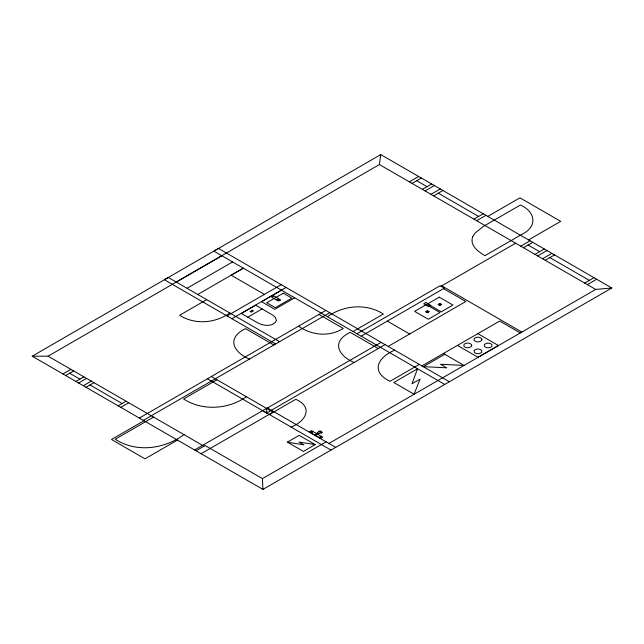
<?xml version="1.0" encoding="UTF-8"?>
<svg xmlns="http://www.w3.org/2000/svg" width="644" height="644" viewBox="0 0 644 644"><rect width="100%" height="100%" fill="white"/><g stroke="black" fill="none" stroke-linecap="round" stroke-linejoin="round"><path stroke-width="0.97" d="M32.2 356.204L48.091 356.188L379.388 164.55L380.757 154.592L611.8 287.981L262.913 489.408L32.2 356.204L380.757 154.592M414.1 394.233L420.041 379.131L411.975 383.784L417.505 368.803L393.782 382.504L414.132 394.249M176.247 282.056L221.85 255.765M187.122 288.214L232.589 261.963M197.861 294.413L243.327 268.162M243.319 268.218L231.196 275.213L264.402 294.389M62.951 373.963L70.921 369.366M65.64 375.516L73.601 370.92M409.359 181.85L418.664 176.472M206.692 299.629L179.628 315.254C194.971 325.051 215.217 323.312 229.819 312.984M412.039 183.395L421.345 178.026M75.912 381.449L83.881 376.853M78.6 382.995L86.562 378.398M422.359 189.352L431.665 183.983M83.326 385.724L91.287 381.127M425.04 190.906L434.354 185.536M86.006 387.277L93.976 382.681M430.973 194.327L440.279 188.958M433.662 195.881L442.967 190.503M227.066 315.938L281.227 284.672M231.896 318.732L286.057 287.457M281.5 290.203L261.593 301.698L274.787 309.313L294.694 297.818M247.811 317.178L257.061 322.483C262.768 325.936 273.032 327.466 276.485 320.43L275.318 317.371L272.758 315.117L255.684 305.2L241.371 313.467L247.811 317.178L262.124 308.919M118.134 405.825L126.095 401.228M120.822 407.37L128.784 402.774M473.968 219.145L483.274 213.776M476.649 220.699L485.954 215.329M487.798 216.392L519.958 197.821L560.715 221.351L528.555 239.922M139.37 418.077L325.832 310.424M143.306 420.355L329.768 312.694M143.982 420.741L111.501 439.498L144.989 458.834L177.47 440.077M216.972 379.751L183.596 399.014C202.723 411.17 228.024 409.495 246.402 396.744M153.578 417.087L115.195 439.248C136.415 452.949 164.228 449.142 183.999 434.652M327.426 316.719C343.679 305.167 366.251 303.091 383.365 314.031L353.065 331.523M356.945 333.761L440.118 285.743L444.336 288.182L361.163 336.2M441.027 286.266L515.619 243.199M520.755 246.169L530.06 240.792M523.443 247.715L532.749 242.345M194.585 449.963L267.397 407.926L335.717 447.379M381.135 342.35L266.664 408.441L266.664 412.989L385.072 344.621M534.979 254.38L544.285 249.003M196.034 450.792L205.138 445.535L262.446 478.621L262.913 489.408M537.668 255.926L546.973 250.556M201.089 453.714L273.088 412.152L211.361 376.515M269.401 414.527L295.797 399.288C313.813 407.362 305.618 421.514 291.08 427.044M388.171 346.416L465.813 301.505L443.531 288.641M542.546 258.751L551.852 253.374M545.235 260.297L554.54 254.919M394.675 350.167C378.02 357.211 369.978 371.62 390.023 381.304L419.308 364.391M287.385 442.162L299.186 435.352L315.19 444.593L303.388 451.404L287.385 442.162L303.871 444.867L298.993 442.05L315.19 444.593M421.917 365.897L499.696 321.066L520.296 332.956M423.293 366.686L444.771 354.289M310.464 432.559L312.686 431.319M314.473 434.877C316.912 434.281 320.004 428.365 322.209 432.494L318.522 433.654L315.439 435.433M584.672 283.062L593.969 277.693M319.448 437.751L321.638 436.487M587.352 284.616L596.658 279.238M262.446 478.621L326.114 441.856M328.891 443.466L595.692 289.43L611.8 287.981M423.189 366.629L446.743 367.829L440.536 364.246L464.058 365.43L443.394 353.492M416.692 180.714L427.012 186.671M438.314 193.192L478.621 216.464M528.096 245.026L539.632 251.691M549.887 257.608L589.324 280.373M379.388 164.55L595.692 289.43M441.752 285.847L521.825 332.079M477.84 333.632L498.4 345.506L478.017 357.275L457.457 345.401M387.294 321.106L409.648 334.011M449.383 381.755L218.493 248.455L213.84 251.136L444.73 384.444M378.261 348.549L350.183 332.344C331.08 341.545 337.875 355.56 354.128 362.492M318.925 314.417L343.22 328.44C329.543 337.206 311.511 335.427 298.558 326.17M279.544 341.69L168.317 277.475L164.381 279.746L275.608 343.968M273.837 344.991L245.517 328.641C226.253 337.915 233.039 352.067 249.453 359.07M317.339 433.219L318.305 433.782M316.663 433.613L311.471 430.619L309.281 431.874L320.591 438.411L322.781 437.147L317.629 434.169M262.68 410.647L331.008 450.1M207.424 378.785L266.664 412.989M48.091 356.188L203.995 446.195M69.616 373.214L79.896 379.147M89.991 384.975L122.118 403.522M472.688 236.807C469.492 245.453 478.428 251.893 484.94 255.676L521.922 234.319C537.901 226.72 535.567 211.683 520.392 205.017L483.411 226.374L475.135 233.031L472.688 236.807M484.393 344.596L484.393 346.359C486.244 348.34 490.044 348.34 491.895 346.359L491.895 344.596C490.044 342.616 486.244 342.616 484.393 344.596M471.738 345.426L471.44 346.311C469.589 348.291 465.781 348.291 463.938 346.311L463.938 344.548C465.789 342.568 469.589 342.568 471.44 344.548L471.738 345.426M474.201 350.473L474.201 352.236C476.053 354.224 479.861 354.224 481.712 352.236L481.712 350.473C479.861 348.493 476.061 348.493 474.201 350.473M481.921 339.549L481.632 340.426C479.78 342.415 475.972 342.407 474.121 340.426L474.121 338.663C475.972 336.683 479.772 336.683 481.632 338.663L481.921 339.549M279.641 300.032L278.627 300.619L277.612 300.032L278.627 299.452L279.641 300.032M280.398 300.032L278.627 301.062L276.856 300.032L278.627 299.009L280.398 300.032M428.316 311.72L427.31 312.308L426.296 311.72L427.31 311.132L428.316 311.72M440.834 304.499L439.82 305.079L438.806 304.499L439.82 303.912L440.834 304.499M429.081 311.72L427.31 312.743L425.531 311.72L427.31 310.698L429.081 311.72M441.591 304.499L439.82 305.522L438.049 304.499L439.82 303.477L441.591 304.499M321.718 432.913C316.083 430.804 320.229 430.45 321.662 432.478L321.718 432.913M273.797 295.918L271.655 297.158L276.662 300.048L278.812 298.808L273.797 295.918M252.343 310.223L250.065 311.535L251.152 312.163L253.43 310.851L252.343 310.223M283.312 293.165L266.721 302.744L275.278 307.687L291.869 298.108L283.312 293.165M425.829 302.567L423.688 303.807L428.695 306.697L430.844 305.457L425.829 302.567M426.304 304.604L414.615 311.358L428.308 319.263L439.997 312.517L426.304 304.604M439.264 297.166L427.576 303.92L441.261 311.825L452.949 305.071L439.264 297.166M312.332 432.148L311.68 432.027L312.332 432.148M320.205 436.688C319.086 436.954 321.332 437.397 320.205 436.688"/></g></svg>
